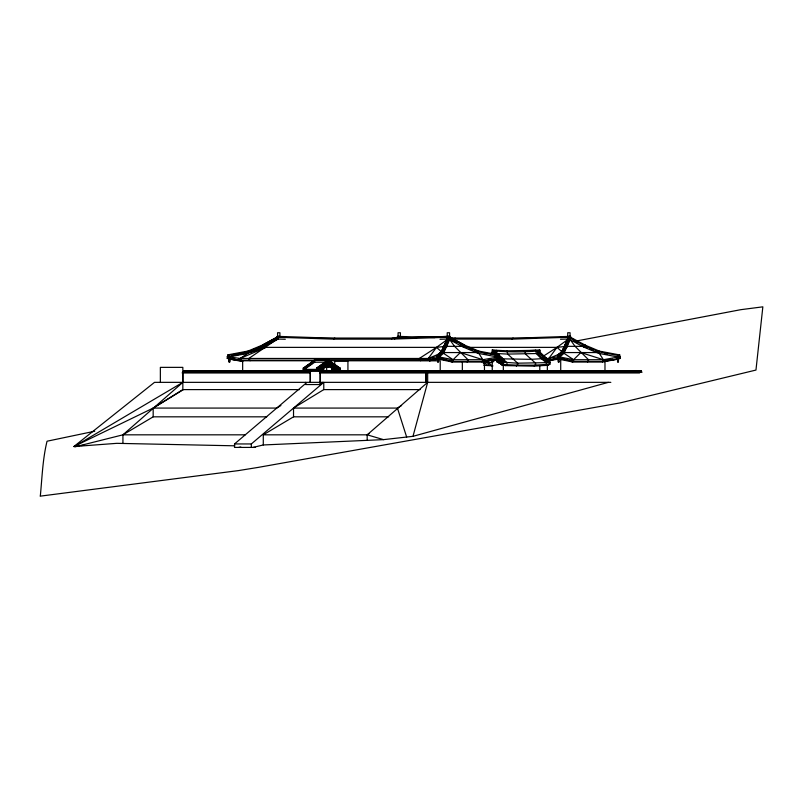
<?xml version="1.0" encoding="UTF-8"?>
<svg xmlns="http://www.w3.org/2000/svg" width="803" height="803" viewBox="0 0 803 803"><rect width="100%" height="100%" fill="white"/><g stroke="black" fill="none" stroke-linecap="round" stroke-linejoin="round"><path stroke-width="1.2" d="M160.359 382.348L160.359 367.362L182.843 367.362L182.843 389.606L153.172 408.075L73.856 446.548L154.507 382.348L610.832 382.348M320.226 370.203L320.226 382.348L320.226 372.973L319.694 372.973L321.652 370.856M639.59 372.973L427.668 372.973L427.668 382.348L412.983 436.33L383.523 439.632L263.284 444.962L253.025 447.412M322.686 370.725L640.914 370.725L642.019 372.281L427.959 372.281L426.845 370.725L425.62 372.973M499.235 354.956L498.563 357.215L478.106 353.32L478.869 351.112L499.235 354.956L498.924 357.215M619.745 354.956L619.073 357.215L598.616 353.32L599.379 351.112L619.745 354.956L619.434 357.215M426.734 371.508L425.67 372.973L426.022 382.348L427.668 382.348L367.182 434.824L263.284 434.824L263.284 444.962M316.954 369.39L316.502 368.115L317.115 368.366L327.935 360.507L314.033 360.457L303.293 368.115L303.745 369.39M310.279 370.203L310.279 382.348L310.269 372.973L182.311 372.973L184.058 370.725L318.881 370.775L329.451 363.408L340.02 370.775L340.472 369.39L330.184 362.223L327.564 362.223M327.483 360.677L316.502 368.115M504.204 359.754L502.999 360.025L502.688 361.3L504.174 361.45L504.204 359.754L494.246 351.142L493.865 353.179L495.602 354.946M548.078 361.3L546.522 361.45L547.325 359.754L548.389 360.025L548.078 361.3L549.332 362.283M467.105 362.012L467.386 360.948L467.978 361.44L467.978 359.714L454.558 346.344L449.539 339.408M314.033 360.457L314.455 359.774L429.143 359.694L429.555 360.768L438.227 359.102L452.209 362.012L482.011 362.012L482.282 360.948L482.874 361.44L499.867 358.389L499.867 356.662L497.469 356.211M587.615 362.012L587.896 360.948L588.489 361.44L588.489 359.714L575.068 346.344L570.05 339.408M547.827 360.768L558.737 359.102L572.72 362.012L602.521 362.012L602.792 360.948L603.384 361.44L620.378 358.389L620.378 356.662L617.979 356.211M498.834 355.719L478.538 351.855L463.963 345.732L449.339 337.842L449.891 337.16L464.535 345.029L464.325 345.732L460.149 343.473M619.344 355.719L599.048 351.855L584.474 345.732L569.859 337.842L570.321 337.16L585.046 345.029L584.835 345.732L582.747 344.597M329.732 363.608L330.184 362.223M495.381 353.37L493.072 353.089L493.072 350.75L492.309 349.837L491.968 353.089L492.52 352.537L494.799 354.846M506.522 351.744L506.854 350.831L535.892 350.299L536.233 353.551L541.433 358.821L546.311 362.645L550.125 362.193L550.125 364.181L534.657 365.174L534.266 366.148L505.659 365.616L502.307 365.214L495.762 359.624M524.399 351.744L524.74 350.831L535.892 350.299M538.954 350.75L539.716 349.837L540.058 353.089L542.657 355.729M503.611 364.231L502.698 364.231L502.307 365.214L503.611 364.231L499.717 361.169M505.659 365.616L506.051 364.632L506.964 364.632L506.964 362.645L496.886 353.551L496.555 350.299L492.309 349.837M516.389 366.148L516.781 365.174L535.581 365.174L535.581 363.187L525.503 354.083L525.162 350.831M544.996 365.616L545.388 364.632L549.654 364.231L548.349 365.214L534.266 366.148M548.349 365.214L548.74 364.231M438.589 354.173L441.238 351.855L447.592 337.842L449.007 337.16L449.75 337.842L446.568 345.732L443.397 351.855L438.98 355.719L439.04 357.215L443.487 353.32L449.901 339.187M448.174 337.16L441.238 351.855M449.007 337.16L442.684 351.112L437.454 354.956L436.882 357.215M559.099 354.173L561.749 351.855L568.102 337.842L569.518 337.16L570.26 337.842L567.079 345.732L563.907 351.855L559.49 355.719L559.55 357.215L563.997 353.32L570.411 339.187M568.685 337.16L561.749 351.855M569.518 337.16L563.194 351.112L557.965 354.956L557.392 357.215M478.106 353.32L463.321 347.107L464.535 345.029M598.616 353.32L583.831 347.107L585.046 345.029M333.787 370.976L338.404 370.976L338.675 370.414L328.628 363.408L328.156 366.479M339.659 369.39L340.111 368.115L328.879 360.517L340.151 368.366M569.718 336.357L569.166 337.24L512.093 339.127L451.738 339.037M391.583 339.127L392.145 338.244L449.208 336.357L448.656 337.24L391.583 339.127L333.707 339.127L276.644 337.24L277.216 336.357L279.906 336.357L279.906 332.753L277.567 332.753L277.567 336.357M512.093 339.127L512.655 338.244L570.421 336.357L570.993 337.24M333.707 339.127L334.279 338.244L392.848 338.244L449.911 336.357L450.483 337.24M454.217 339.127L454.789 338.244L513.358 338.244M398.077 336.357L398.077 332.753L400.416 332.753L400.416 336.357L397.726 336.357L397.154 337.24L409.56 337.651M496.886 353.551L507.616 354.083L536.233 353.551L537.739 353.37L537.739 351.774L538.883 351.142L548.389 360.025M492.359 359.322L482.874 361.44L453.073 361.44L437.715 358.389L428.27 360.186L428.27 358.469L436.481 347.368L447.873 339.107M612.87 359.322L603.384 361.44L573.583 361.44L558.226 358.389L548.78 360.186L548.78 358.469L556.991 347.368L568.383 339.107M444.41 345.732L445.836 345.029L446.709 347.107M564.921 345.732L566.346 345.029L567.219 347.107M566.988 359.714L558.226 358.389L558.226 356.662L548.78 358.469L544.293 358.469M490.382 354.003L492.761 351.584M239.394 360.567L227.259 358.389L227.259 356.662L240.167 358.469L428.27 358.469L437.715 356.662L437.715 358.389L453.073 361.44L453.073 359.714L460.35 352.557L482.874 359.714L499.867 356.662M548.78 360.186L558.577 357.987L573.583 361.44L573.583 359.714L580.86 352.557L603.384 359.714L620.378 356.662M320.778 369.822C327.815 370.243 320.698 366.098 322.936 371.588M74.89 446.88L122.929 434.824L182.843 382.348L182.843 372.973L182.311 372.973M489.298 360.447L483.677 365.214L492.982 365.907M492.239 365.977L488.927 363.357L487.451 363.177L487.451 362.083L490.794 362.474L494.487 359.212M490.794 362.474L492.239 362.554L495.009 360.095M437.454 354.956L441.851 351.112L443.397 351.855L443.487 353.32M557.965 354.956L562.361 351.112L563.907 351.855L563.997 353.32M640.914 370.725L640.473 371.508M255.304 447.412L234.526 447.412L234.526 443.949L306.023 383.172M322.595 382.358L320.036 384.547L305.612 384.547L305.612 382.348M234.526 443.949L251.329 443.949L323.77 382.358L323.77 389.606L293.527 408.075L293.527 416.827L263.284 434.824M489.85 363.267L487.019 365.616L486.628 364.632M483.848 362.645L485.795 361.119M483.346 363.468L486.267 361.169M303.253 368.366L314.515 360.517L314.686 362.223L304.397 369.39L303.293 368.115M303.905 368.366L314.686 360.848M304.769 368.677L311.976 363.649M316.462 368.366L328.317 359.774M317.978 368.677L326.209 362.936M303.383 370.775L302.922 369.39L318.42 369.39L328.708 362.223L329.17 363.608M327.202 364.401L318.58 370.414L318.851 370.976L329.11 365.345L338.404 370.976M328.317 360.216L240.167 360.186L240.167 358.469L248.84 352.557L263.625 346.344L278.31 338.414L248.789 358.469L248.789 360.186L249.663 359.694L250.074 360.768M542.848 356.512L556.991 347.368L566.135 346.344M122.929 443.467L122.929 434.824L153.172 416.827L153.172 408.075L183.415 389.606M280.899 405.525L276.734 408.075L153.172 408.075M293.527 408.075L397.425 408.075L401.6 405.525M367.182 440.365L367.182 434.824L369.27 433.59M74.298 446.508L182.843 382.348M249.793 352.738L263.444 346.996L262.591 344.929L277.316 337.049L262.732 344.929L248.117 351.011L248.649 353.22L228.203 357.104L227.891 354.856L248.117 351.011M277.165 337.049L277.416 337.732L262.802 345.621L248.217 351.754L227.922 355.609M264.488 346.434L277.075 339.649M394.554 338.746L397.826 337.049L394.695 338.746M321.551 369.942L321.481 371.588M323.438 369.982L323.438 371.588M332.723 368.888C329.872 367.864 333.315 372.361 334.741 369.47C333.887 366.901 333.044 370.645 333.877 371.588M240.167 358.469L265.964 347.368L436.481 347.368L444.481 346.464M428.27 358.469L440.235 353.471M548.78 358.469L560.745 353.471M608.363 382.348L412.983 436.33M429.555 360.768L434.293 359.242M554.803 359.242L550.065 360.768L549.654 359.694M228.845 357.987L227.259 358.389L240.167 360.186M94.754 431.221L47.046 441.218C42.689 458.854 42.117 477.353 40.371 495.531L40.15 496.164L238.34 470.608L257.914 467.446L619.856 402.965L755.964 370.063L762.85 306.836L740.747 309.687L577.548 340.773M227.259 356.662L229.658 356.211M232.057 355.749L248.84 352.557L265.964 347.368L263.625 346.344M429.143 359.694L434.724 358.63M482.011 362.012L497.529 359.102L486.859 360.597M602.521 362.012L618.039 359.102L607.369 360.597M605.251 360.497L607.72 360.035M238.792 447.412L240.86 447.05M496.344 358.881L499.867 358.389L498.282 357.987M616.855 358.881L620.378 358.389M242.727 361.561L229.588 359.102L231.967 358.78M73.856 446.548L77.59 446.066M81.324 445.595L83.803 445.274M535.471 350.299L539.716 349.837M540.058 350.75C524.469 352.266 508.66 352.266 493.072 350.75M548.098 359.684L544.544 356.883L543.26 357.375L542.918 358.62L546.522 361.45M74.659 446.488L116.816 443.336L234.777 445.816M439.994 339.267L447.432 339.027M560.504 339.267L567.942 339.027M449.911 336.357L447.221 336.357L447.221 332.753L449.56 332.753L449.56 336.357M570.421 336.357L567.731 336.357L567.731 332.753L570.07 332.753L570.07 336.357M317.175 338.414L409.952 338.414M451.477 338.414L530.462 338.414M262.591 344.929L263.163 345.621M446.739 346.344L462.377 346.344M567.249 346.344L582.888 346.344M469.223 347.368L556.991 347.368L562.07 351.814M496.555 350.299L507.285 350.831L507.616 354.083L517.694 363.187L546.311 362.645L546.311 364.632L545.388 364.632M478.869 351.112L464.395 345.029L449.81 337.16M599.379 351.112L584.905 345.029M482.874 359.714L478.287 352.557L442.403 352.557L453.073 359.714L482.874 359.714L482.874 361.44M603.384 359.714L598.797 352.557L562.913 352.557L573.583 359.714L603.384 359.714L603.384 361.44M227.891 354.856L228.293 355.609M229.588 359.102L241.452 360.768L314.023 360.768M329.059 360.768L440.205 360.838L440.205 371.468M497.79 361.36L496.826 361.36L496.826 359.102L497.79 359.102L497.649 362.304L496.997 362.304L496.997 359.102M559.169 361.36L558.205 361.36L558.205 359.102L559.169 359.102L559.029 362.304L558.386 362.304L558.386 359.102M314.033 362.223L326.098 362.223M328.628 363.408L329.451 363.408M340.111 368.115L339.498 368.366L331.659 362.896M332.482 368.607L334.439 368.607M339.328 369.39L340.472 369.39M183.837 370.856L310.028 370.856M322.465 370.856L641.055 370.856M318.851 370.976L304.989 370.976L304.718 370.414M183.676 371.147L309.868 371.147M321.059 371.147L641.165 371.147M183.415 371.508L310.851 371.508M320.798 371.508L641.346 371.508M182.411 372.281L309.848 372.281L310.269 372.973M319.795 372.281L425.731 372.281M319.694 372.973L426.152 372.973L426.162 382.348M182.843 389.606L299.489 389.606M323.77 389.606L420.16 389.606M153.172 416.827L266.747 416.827M293.527 416.827L388.662 416.827M122.929 434.824L245.236 434.824M427.668 372.973L427.959 372.281M397.726 336.357L434.935 337.591M450.533 338.073L455.492 338.244M277.216 336.357L334.981 338.244M276.623 338.986L285.306 339.267M502.086 358.821L530.703 359.353L543.701 358.55L542.918 358.62L537.418 353.049M497.78 360.567L493.715 360.176L493.715 359.102M506.051 364.632L517.694 365.174L517.694 363.187L503.14 362.193L498.272 358.359L498.272 360.346L503.14 364.181L503.14 362.193M494.246 351.142L499.908 356.883L504.485 360.186M499.827 358.55L499.085 358.469L503.943 362.283M498.272 358.359L500.58 358.64M498.733 360.406L496.535 358.59M502.698 364.231L506.964 364.632M232.509 358.499L234.948 358.841M238.601 359.353L241.041 359.694L241.452 360.768M604.789 353.701L607.188 354.153M484.279 353.701L486.678 354.153M558.226 356.662L573.583 359.714M437.715 356.662L453.073 359.714M569.387 360.206L571.796 360.698M446.478 359.714L438.067 357.987L438.227 359.102M448.877 360.206L451.286 360.698M367.182 434.824L383.523 439.632M569.447 360.738L572.72 362.012L572.991 360.948L573.583 361.44M448.937 360.738L452.209 362.012L452.48 360.948L453.073 361.44M584.012 346.344L587.425 347.769M589.693 348.733L593.106 350.168M595.384 351.122L598.797 352.557M463.502 346.344L466.914 347.769M469.183 348.733L472.596 350.168M474.874 351.122L478.287 352.557M331.84 369.942L331.92 371.588M320.909 369.942L320.979 371.588M572.308 338.966L574.396 340.091M573.523 340.683L577.718 342.941M570.18 339.739L583.831 347.107M451.798 338.966L453.886 340.091M451.969 340.111L456.154 342.379M449.67 339.739L463.321 347.107M328.949 360.216L329.371 362.223M184.058 370.725L184.439 371.508M329.28 366.69L333.125 368.978M330.404 362.936L337.601 367.955M547.325 359.754L538.12 351.242M548.178 360.657L550.125 362.193M546.833 360.186L537.739 351.774M499.908 356.883L503.461 359.684M499.436 357.225L502.999 360.025M441.56 351.814L436.481 347.368L419.307 358.469L419.307 360.186M496.967 353.37L500.911 357.375M493.865 351.584L497.84 355.619M558.798 354.956L559.49 355.719M438.287 354.956L438.98 355.719M538.883 351.142L539.255 353.179M495.009 351.242L495.381 351.774M277.918 336.357L278.47 337.24M277.416 337.732L278.119 339.077M317.115 368.366L317.607 369.39L327.895 362.223L327.895 360.457M420.18 359.694L420.591 360.768M397.676 337.049L397.927 337.732M318.42 369.39L318.881 370.775M397.425 408.075L406.659 437.063M558.577 357.987L558.737 359.102M427.748 371.508L427.377 370.725L426.995 371.508M618.33 359.102L618.33 362.304L617.688 362.304L617.688 359.102M604.98 361.059L604.98 370.986M560.715 359.824L560.715 370.986M547.355 364.783L547.355 370.986M539.787 365.977L539.787 371.819M503.32 371.819L503.32 365.977L500.018 363.357L498.533 363.177L498.533 362.083M492.239 362.554L492.239 371.819M484.47 361.059L484.47 370.986M462.337 362.294L462.337 370.986M438.348 359.102L438.348 362.304L437.695 362.304L437.695 359.102M347.93 370.946L347.93 360.969L334.741 360.969L334.741 364.713M334.379 369.982L334.379 371.588M329.11 363.739L329.11 366.479L326.199 366.479L326.199 365.405M328.869 366.479L328.869 367.403L326.44 367.403L326.44 366.479M328.397 366.479L328.397 367.403M327.152 365.405L327.152 366.479M326.911 366.479L326.911 367.403M326.67 365.405L326.67 371.076M319.945 382.348L319.945 384.547M251.329 443.949L251.329 447.412M242.657 360.768L242.657 371.428M229.708 359.102L229.708 362.304L229.056 362.304L229.056 359.102M229.849 359.102L228.885 359.102L228.885 361.36L229.849 361.36L229.849 359.102M438.488 359.102L437.525 359.102L437.525 361.36L438.488 361.36L438.488 359.102M618.471 359.102L617.507 359.102L617.507 361.36L618.471 361.36L618.471 359.102"/></g></svg>
